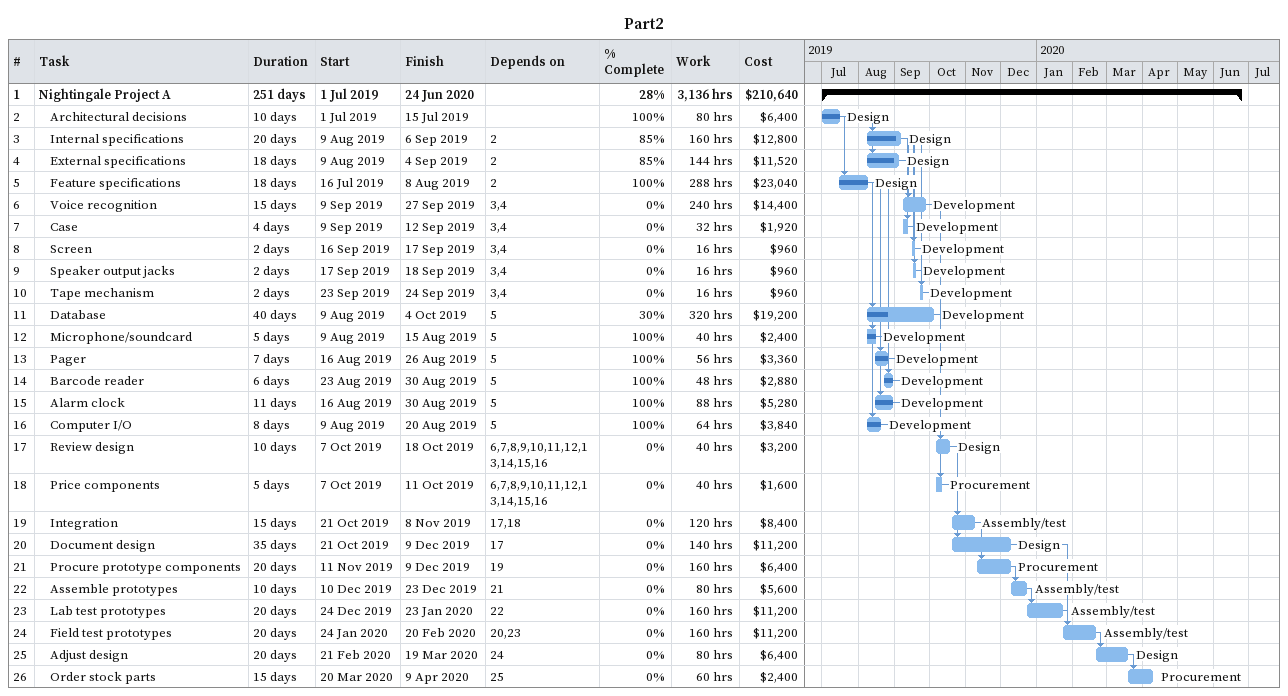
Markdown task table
Part2

| ID | Level | Task | Duration | Start | Finish | Predecessors | Resources | % complete | Work (h) | Cost ($) |
|---|---|---|---|---|---|---|---|---|---|---|
| 1 | 1 | **Nightingale Project A** | 251d | 2019-07-01 | 2020-06-24 |  |  | 28 | 3136 | 210640 |
| 2 | 2 | Architectural decisions | 10d | 2019-07-01 | 2019-07-15 |  | Design | 100 | 80 | 6400 |
| 3 | 2 | Internal specifications | 20d | 2019-08-09 | 2019-09-06 | 2 | Design | 85 | 160 | 12800 |
| 4 | 2 | External specifications | 18d | 2019-08-09 | 2019-09-04 | 2 | Design | 85 | 144 | 11520 |
| 5 | 2 | Feature specifications | 18d | 2019-07-16 | 2019-08-08 | 2 | Design | 100 | 288 | 23040 |
| 6 | 2 | Voice recognition | 15d | 2019-09-09 | 2019-09-27 | 3, 4 | Development | 0 | 240 | 14400 |
| 7 | 2 | Case | 4d | 2019-09-09 | 2019-09-12 | 3, 4 | Development | 0 | 32 | 1920 |
| 8 | 2 | Screen | 2d | 2019-09-16 | 2019-09-17 | 3, 4 | Development | 0 | 16 | 960 |
| 9 | 2 | Speaker output jacks | 2d | 2019-09-17 | 2019-09-18 | 3, 4 | Development | 0 | 16 | 960 |
| 10 | 2 | Tape mechanism | 2d | 2019-09-23 | 2019-09-24 | 3, 4 | Development | 0 | 16 | 960 |
| 11 | 2 | Database | 40d | 2019-08-09 | 2019-10-04 | 5 | Development | 30 | 320 | 19200 |
| 12 | 2 | Microphone/soundcard | 5d | 2019-08-09 | 2019-08-15 | 5 | Development | 100 | 40 | 2400 |
| 13 | 2 | Pager | 7d | 2019-08-16 | 2019-08-26 | 5 | Development | 100 | 56 | 3360 |
| 14 | 2 | Barcode reader | 6d | 2019-08-23 | 2019-08-30 | 5 | Development | 100 | 48 | 2880 |
| 15 | 2 | Alarm clock | 11d | 2019-08-16 | 2019-08-30 | 5 | Development | 100 | 88 | 5280 |
| 16 | 2 | Computer I/O | 8d | 2019-08-09 | 2019-08-20 | 5 | Development | 100 | 64 | 3840 |
| 17 | 2 | Review design | 10d | 2019-10-07 | 2019-10-18 | 6, 7, 8, 9, 10, 11, 12, 13, 14, 15, 16 | Design | 0 | 40 | 3200 |
| 18 | 2 | Price components | 5d | 2019-10-07 | 2019-10-11 | 6, 7, 8, 9, 10, 11, 12, 13, 14, 15, 16 | Procurement | 0 | 40 | 1600 |
| 19 | 2 | Integration | 15d | 2019-10-21 | 2019-11-08 | 17, 18 | Assembly/test | 0 | 120 | 8400 |
| 20 | 2 | Document design | 35d | 2019-10-21 | 2019-12-09 | 17 | Design | 0 | 140 | 11200 |
| 21 | 2 | Procure prototype components | 20d | 2019-11-11 | 2019-12-09 | 19 | Procurement | 0 | 160 | 6400 |
| 22 | 2 | Assemble prototypes | 10d | 2019-12-10 | 2019-12-23 | 21 | Assembly/test | 0 | 80 | 5600 |
| 23 | 2 | Lab test prototypes | 20d | 2019-12-24 | 2020-01-23 | 22 | Assembly/test | 0 | 160 | 11200 |
| 24 | 2 | Field test prototypes | 20d | 2020-01-24 | 2020-02-20 | 20, 23 | Assembly/test | 0 | 160 | 11200 |
| 25 | 2 | Adjust design | 20d | 2020-02-21 | 2020-03-19 | 24 | Design | 0 | 80 | 6400 |
| 26 | 2 | Order stock parts | 15d | 2020-03-20 | 2020-04-09 | 25 | Procurement | 0 | 60 | 2400 |
